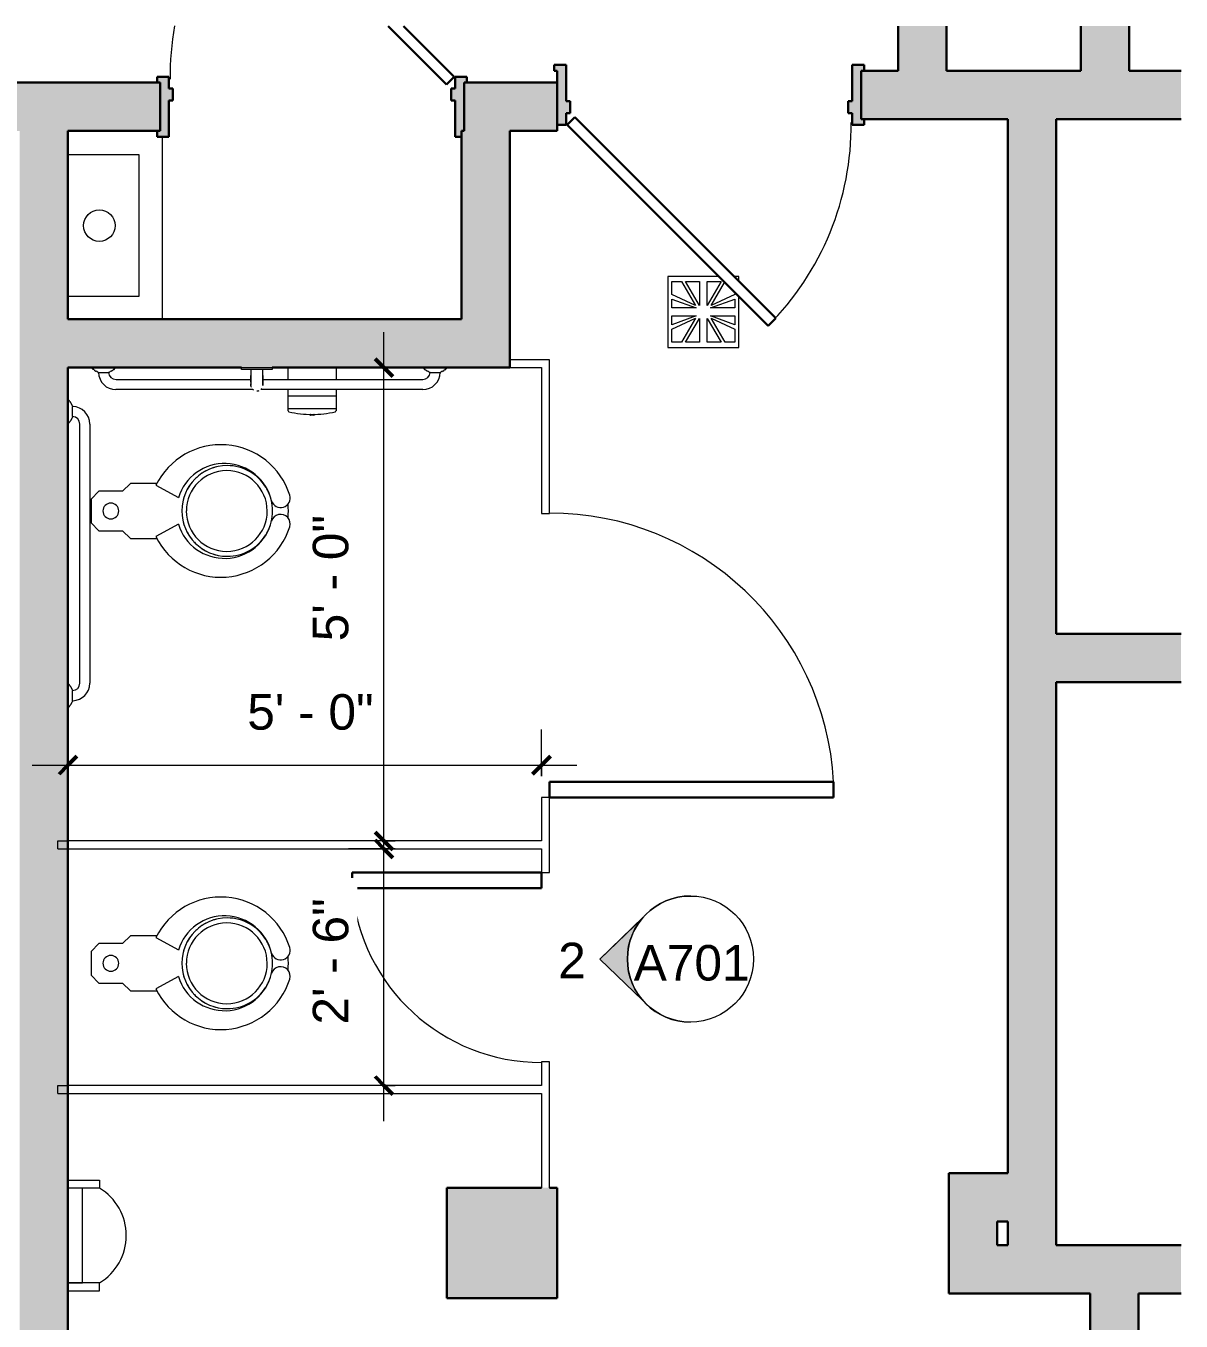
# Model space of a CAD drawing. Header units: inches. Extents: x 828 to 2906, y -227 to 506.
# Drawn here: x 1685.1 to 1831.5, y -116.1 to 48.1 of the extents above; entities that cross this region are included whole.
import ezdxf

# ---------------------------------------------------------------- set-up
doc = ezdxf.new("R2010")
doc.units = ezdxf.units.IN
doc.header["$MEASUREMENT"] = 0
for name, color, linetype, lineweight in [('A-ANNO-DIMS', 211, 'Continuous', 9), ('A-ANNO-DIMS-48', 211, 'Continuous', 9), ('A-DOOR', 31, 'Continuous', 18), ('A-WALL', 113, 'Continuous', 18), ('A-WALL-PATT', 111, 'Continuous', 18), ('G-ANNO-SYMB', 111, 'Continuous', 9), ('I-FURN', 30, 'Continuous', 9), ('I-WALL', 2, 'Continuous', 18), ('P-SANR-FIXT', 6, 'Continuous', 9)]:
    doc.layers.add(name, color=color, linetype=linetype, lineweight=lineweight)
doc.styles.add('Arial', font='arial.ttf', dxfattribs={"height": 4.5})
doc.styles.add('Swis721 Lt BT', font='swissl.ttf', dxfattribs={"height": 4.5})
doc.dimstyles.new('OTJ_-_3_32__Linear', dxfattribs={"dimscale": 12, "dimtxt": 4.748918, "dimasz": 0.1875, "dimexe": 0.375, "dimexo": 0.25, "dimgap": 0.25, "dimtad": 1, "dimdec": 1, "dimrnd": 0.5, "dimzin": 3, "dimdsep": 46, "dimlunit": 4, "dimtxsty": 'Swis721 Lt BT', "dimblk1": 'OBLIQUE', "dimblk2": 'OBLIQUE', "dimsah": 1, "dimcen": 0.09, "dimdle": 0.375, "dimazin": 0, "dimtfac": 1, "dimtdec": 4, "dimtix": 1, "dimtmove": 0, "dimatfit": 3, "dimfxl": 1, "dimtvp": 1, "dimtfill": 1, "dimfrac": 2, "dimtolj": 1, "dimtzin": 0, "dimarcsym": 2})
doc.dimstyles.new('OTJ_-_3_32__Linear_1', dxfattribs={"dimscale": 12, "dimtxt": 4.748918, "dimasz": 0.1875, "dimexe": 0.375, "dimexo": 0.25, "dimgap": 0.25, "dimtad": 1, "dimdec": 1, "dimrnd": 0.5, "dimzin": 3, "dimdsep": 46, "dimlunit": 4, "dimtxsty": 'Swis721 Lt BT', "dimblk1": 'OBLIQUE', "dimblk2": 'OBLIQUE', "dimsah": 1, "dimcen": 0.09, "dimdle": 0.375, "dimazin": 0, "dimtfac": 1, "dimtdec": 4, "dimtix": 1, "dimtmove": 2, "dimatfit": 3, "dimfxl": 1, "dimtvp": 1, "dimtfill": 1, "dimfrac": 2, "dimtolj": 1, "dimtzin": 0, "dimarcsym": 2})

# ---------------------------------------------------------------- blocks, each defined once
blk = doc.blocks.new('Door - Single - Solid Door 36_ x 84_-7220308-FIRST FLOOR CONSTRUCTION - RESTROOMS 106 _ 107')
at = {"layer": 'A-DOOR'}
h = blk.add_hatch(color=250, dxfattribs=at)
h.paths.add_polyline_path([(-14.13, -3.9), (-14.13, -2.4), (-13.63, -2.4), (-13.63, -0.9), (-14.13, -0.9), (-14.13, 3.72), (-15.63, 3.72), (-15.63, 2.97), (-15.26, 2.97), (-15.26, -3.9)], flags=0)
h.paths.add_polyline_path([(23.62, -3.9), (23.62, -3.15), (23.24, -3.15), (23.24, 2.97), (23.62, 2.97), (23.62, 3.72), (22.12, 3.72), (22.12, -0.9), (21.62, -0.9), (21.62, -2.4), (22.12, -2.4), (22.12, -3.9), (23.24, -3.9)], flags=0)
at = {"layer": 'A-DOOR', "color": 8, "lineweight": 30}
for p, q in [((-15.63, 3.72), (-14.13, 3.72)), ((-15.63, 2.97), (-15.63, 3.72)), ((-14.13, 3.72), (-14.13, -0.9)), ((22.12, 3.72), (23.62, 3.72)), ((22.12, -0.9), (22.12, 3.72)), ((23.62, 3.72), (23.62, 2.97)), ((-15.26, 2.97), (-15.63, 2.97)), ((-15.26, 1.47), (-15.26, 2.97)), ((-14.13, -0.9), (-13.63, -0.9)), ((-13.63, -0.9), (-13.63, -2.4)), ((21.62, -0.9), (22.12, -0.9)), ((21.62, -2.4), (21.62, -0.9)), ((-14.13, -2.4), (-14.13, -3.9)), ((-13.63, -2.4), (-14.13, -2.4)), ((-13.03, -2.93), (-14.01, -3.9)), ((12.42, -28.38), (-13.03, -2.93)), ((22.12, -2.4), (21.62, -2.4)), ((22.12, -3.9), (22.12, -2.4)), ((23.62, -3.15), (23.62, -3.9)), ((-14.13, -3.9), (-15.26, -3.9)), ((-14.01, -3.9), (11.45, -29.36)), ((23.62, -3.9), (22.12, -3.9)), ((11.45, -29.36), (12.42, -28.38))]:
    blk.add_line(p, q, dxfattribs=at)
at = {"layer": 'A-DOOR', "lineweight": 9}
blk.add_arc((-14.01, -3.9), 36, 315, 0.5, dxfattribs=at)
blk = doc.blocks.new('Door - Single - Solid Door 36_ x 84_-7220487-FIRST FLOOR CONSTRUCTION - RESTROOMS 106 _ 107')
at = {"layer": 'A-DOOR'}
h = blk.add_hatch(color=250, dxfattribs=at)
h.paths.add_polyline_path([(22.12, 3.72), (22.12, -0.9), (21.62, -0.9), (21.62, -2.4), (22.12, -2.4), (22.12, -3.9), (23.62, -3.9), (23.62, -3.15), (23.24, -3.15), (23.24, 2.97), (23.62, 2.97), (23.62, 3.72), (23.24, 3.72)], flags=0)
h.paths.add_polyline_path([(-14.94, 3.72), (-14.94, 2.97), (-15.26, 2.97), (-15.26, -3.15), (-15.63, -3.15), (-15.63, -3.9), (-14.13, -3.9), (-14.13, -2.4), (-13.63, -2.4), (-13.63, -0.9), (-14.13, -0.9), (-14.13, 3.72)], flags=0)
at = {"layer": 'A-DOOR', "color": 8, "lineweight": 30}
for p, q in [((-14.94, 3.72), (-14.13, 3.72)), ((-14.13, 3.72), (-14.13, -0.9)), ((22.12, 3.72), (23.62, 3.72)), ((22.12, -0.9), (22.12, 3.72)), ((23.62, 3.72), (23.62, 2.97)), ((-14.13, -0.9), (-13.63, -0.9)), ((-13.63, -0.9), (-13.63, -2.4)), ((21.62, -0.9), (22.12, -0.9)), ((21.62, -2.4), (21.62, -0.9)), ((-15.63, -3.9), (-15.63, -3.15)), ((-14.13, -2.4), (-14.13, -3.9)), ((-13.63, -2.4), (-14.13, -2.4)), ((-13.03, -2.93), (-14.01, -3.9)), ((-5.65, -10.32), (-13.03, -2.93)), ((22.12, -2.4), (21.62, -2.4)), ((22.12, -3.9), (22.12, -2.4)), ((23.62, -3.15), (23.62, -3.9)), ((-14.13, -3.9), (-15.63, -3.9)), ((-14.01, -3.9), (-7.59, -10.32)), ((23.62, -3.9), (22.12, -3.9))]:
    blk.add_line(p, q, dxfattribs=at)
at = {"layer": 'A-DOOR', "lineweight": 9}
blk.add_arc((-14.01, -3.9), 36, 349.7103, 0.5, dxfattribs=at)
blk = doc.blocks.new('Sink-Mop-2D - Sink-Mop-2D-6915447-FIRST FLOOR CONSTRUCTION - RESTROOMS 106 _ 107')
at = {"layer": 'P-SANR-FIXT'}
for p, q in [((23.875, 12), (0.75, 12)), ((3, 9), (21, 9)), ((3, 0), (3, 9)), ((21, 9), (21, 0))]:
    blk.add_line(p, q, dxfattribs=at)
blk.add_circle((12, 4), 2, dxfattribs=at)
blk = doc.blocks.new('Floor Drain 9L x 9W - Floor Drain 9L x 9W-6916988-FIRST FLOOR CONSTRUCTION - RESTROOMS 106 _ 107')
at = {"layer": 'P-SANR-FIXT'}
for p, q in [((1.93, 4.5), (-4.5, 4.5)), ((-4.5, 4.5), (-4.5, -4.5)), ((-4, 2.21), (-4, 3.83)), ((-4, 3.83), (-2.75, 3.83)), ((-2.75, 3.83), (-0.99, 0.8)), ((-0.5, 0.83), (-2.25, 3.83)), ((-2.25, 3.83), (-0.5, 3.83)), ((-0.5, 3.83), (-0.5, 0.83)), ((0.5, 3.83), (2.25, 3.83)), ((2.25, 3.83), (0.5, 0.83)), ((0.5, 0.83), (0.5, 3.83)), ((0.99, 0.8), (2.7, 3.74)), ((4.5, 4.5), (3.88, 4.5)), ((4.5, 3.88), (4.5, 4.5)), ((-0.99, 0.8), (-4, 2.21)), ((4, 2.21), (0.99, 0.8)), ((4, 2.43), (4, 2.21)), ((4.5, -4.5), (4.5, 1.93)), ((-4, 1.63), (-0.91, 0.5)), ((-4, 0.5), (-4, 1.63)), ((-0.91, 0.5), (-4, 0.5)), ((0.91, 0.5), (4, 1.63)), ((4, 0.5), (0.91, 0.5)), ((4, 1.63), (4, 0.5)), ((-4, -1.63), (-4, -0.5)), ((-4, -0.5), (-0.91, -0.5)), ((-0.91, -0.5), (-4, -1.63)), ((-4, -2.21), (-0.99, -0.8)), ((-0.99, -0.8), (-2.75, -3.83)), ((-2.25, -3.83), (-0.5, -0.83)), ((-0.5, -0.83), (-0.5, -3.83)), ((0.5, -3.83), (0.5, -0.83)), ((0.5, -0.83), (2.25, -3.83)), ((4, -1.63), (0.91, -0.5)), ((0.91, -0.5), (4, -0.5)), ((2.75, -3.83), (0.99, -0.8)), ((0.99, -0.8), (4, -2.21)), ((4, -0.5), (4, -1.63)), ((-4, -3.83), (-4, -2.21)), ((4, -2.21), (4, -3.83)), ((-4.5, -4.5), (4.5, -4.5)), ((-2.75, -3.83), (-4, -3.83)), ((-0.5, -3.83), (-2.25, -3.83)), ((2.25, -3.83), (0.5, -3.83)), ((4, -3.83), (2.75, -3.83))]:
    blk.add_line(p, q, dxfattribs=at)
blk = doc.blocks.new('Water Closet - Flush Valve - Floor Mounted - Private - Flushing Greater than 1_6 gpf-6857337-FIRST FLOOR CONSTRUCTION - RESTROOMS 106 _ 107')
at = {"layer": 'P-SANR-FIXT'}
for p, q in [((-1.5, 0), (-2.5, -1)), ((-2.5, -1), (-2.5, -4)), ((1.5, 0), (-1.5, 0)), ((2.5, -1), (1.5, 0)), ((2.5, -4), (2.5, -1)), ((-2.5, -4), (-3.5, -5)), ((3.5, -5), (2.5, -4)), ((-3.5, -5), (-3.5, -8.38)), ((3.5, -8.38), (3.5, -5)), ((-1.69, -11.06), (-3.25, -8.22)), ((3.25, -8.22), (1.69, -11.06))]:
    blk.add_line(p, q, dxfattribs=at)
for centre, radius, start, end in [((0, -2.5), 1, 360, 180), ((0, -2.5), 1, 180, 360), ((0.74, -16.45), 9.14, 115.8609, 252.5741), ((-0.74, -16.45), 9.14, 287.4259, 64.1391), ((0.1, -16.91), 6.11, 106.9633, 257.0367), ((-0.1, -16.91), 6.11, 282.9633, 73.0367), ((0, -17.25), 5.75, 0, 180), ((0, -17.19), 5.13, 90, 270), ((0, -17.25), 5.75, 132.2685, 137.754), ((0, -17.25), 5.75, 118.1189, 123.4335), ((0, -17.25), 5.75, 104.0429, 108.5788), ((0, -17.19), 5.12, 270, 90), ((0, -17.25), 5.75, 71.4212, 75.9571), ((0, -17.25), 5.75, 56.5665, 61.8811), ((0, -17.25), 5.75, 42.246, 47.7315), ((0, -17.25), 5.75, 146.5915, 151.9011), ((0, -17.25), 5.75, 28.0989, 33.4085), ((0, -17.25), 5.75, 161.4419, 165.9707), ((0, -17.25), 5.75, 14.1865, 18.5581), ((0, -17.25), 5.75, 180, 238.3584), ((0, -17.25), 5.75, 301.6416, 0), ((0, -17.25), 5.75, 240.6149, 251.1591), ((-1.64, -24.02), 1.21, 252.5741, 72.5741), ((0, -17.25), 5.75, 255.8551, 284.1449), ((1.64, -24.02), 1.21, 107.4259, 287.4259), ((0, -17.25), 5.75, 288.8409, 299.3851), ((0, -17.25), 7.75, 263.5978, 276.4022)]:
    blk.add_arc(centre, radius, start, end, dxfattribs=at)
blk = doc.blocks.new('Water Closet - Flush Valve - Floor Mounted - Private - Flushing Greater than 1_6 gpf-V11-FIRST FLOOR CONSTRUCTION - RESTROOMS 106 _ 107')
at = {"layer": 'P-SANR-FIXT'}
for p, q in [((-1.5, 0), (-2.5, -1)), ((-2.5, -1), (-2.5, -4)), ((1.5, 0), (-1.5, 0)), ((2.5, -1), (1.5, 0)), ((2.5, -4), (2.5, -1)), ((-2.5, -4), (-3.5, -5)), ((3.5, -5), (2.5, -4)), ((-3.5, -5), (-3.5, -8.38)), ((3.5, -8.38), (3.5, -5)), ((-1.69, -11.06), (-3.25, -8.22)), ((3.25, -8.22), (1.69, -11.06))]:
    blk.add_line(p, q, dxfattribs=at)
for centre, radius, start, end in [((0, -2.5), 1, 360, 180), ((0, -2.5), 1, 180, 360), ((0.74, -16.45), 9.14, 115.8609, 252.5741), ((-0.74, -16.45), 9.14, 287.4259, 64.1391), ((0.1, -16.91), 6.11, 106.9633, 257.0367), ((-0.1, -16.91), 6.11, 282.9633, 73.0367), ((0, -17.25), 5.75, 0, 180), ((0, -17.19), 5.13, 90, 270), ((0, -17.25), 5.75, 132.2685, 137.754), ((0, -17.25), 5.75, 118.1189, 123.4335), ((0, -17.25), 5.75, 104.0429, 108.5788), ((0, -17.19), 5.12, 270, 90), ((0, -17.25), 5.75, 71.4212, 75.9571), ((0, -17.25), 5.75, 56.5665, 61.8286), ((0, -17.25), 5.75, 42.246, 47.7315), ((0, -17.25), 5.75, 146.5915, 151.9011), ((0, -17.25), 5.75, 28.0989, 33.4085), ((0, -17.25), 5.75, 161.4419, 165.9707), ((0, -17.25), 5.75, 14.0293, 18.5581), ((0, -17.25), 5.75, 180, 238.3584), ((0, -17.25), 5.75, 301.6416, 0), ((0, -17.25), 5.75, 240.6149, 251.1591), ((-1.64, -24.02), 1.21, 252.5741, 72.5741), ((0, -17.25), 5.75, 255.8551, 284.1449), ((1.64, -24.02), 1.21, 107.4259, 287.4259), ((0, -17.25), 5.75, 288.8409, 299.3851), ((0, -17.25), 7.75, 263.5978, 276.4022)]:
    blk.add_arc(centre, radius, start, end, dxfattribs=at)
blk = doc.blocks.new('P-Urinal-Wall-3D - P-Urinal-Wall-3D-7094392-FIRST FLOOR CONSTRUCTION - RESTROOMS 106 _ 107')
at = {"layer": 'P-SANR-FIXT'}
for p, q in [((-11.29, 3.06), (-11.29, 7.06)), ((-11.29, 7.06), (-10.29, 7.06)), ((-10.29, 7.06), (-10.29, 3.06)), ((2.73, 7.06), (1.71, 7.06)), ((1.71, 7.06), (1.71, 3.06)), ((2.73, 3.06), (2.73, 7.06)), ((1.71, 4.91), (-10.29, 4.91)), ((-10.29, 4.91), (-10.29, 3.06)), ((1.71, 3.06), (1.71, 4.91))]:
    blk.add_line(p, q, dxfattribs=at)
blk.add_arc((-4.29, 3.46), 7, 31.0027, 148.9973, dxfattribs=at)
blk = doc.blocks.new('Single-Flush - 36_ x 84_-6917623-FIRST FLOOR CONSTRUCTION - RESTROOMS 106 _ 107')
at = {"layer": 'A-DOOR', "lineweight": 30}
for p, q in [((16, 0.5), (16, 36.51)), ((18, 36.51), (16, 36.51)), ((18, 0.5), (18, 36.51)), ((18, 0.5), (16, 0.5))]:
    blk.add_line(p, q, dxfattribs=at)
at = {"layer": 'A-DOOR', "lineweight": 9}
blk.add_arc((18, 0.5), 36.07, 93.1789, 180, dxfattribs=at)
blk = doc.blocks.new('Single-Flush - 24_ x 80_-6917127-FIRST FLOOR CONSTRUCTION - RESTROOMS 106 _ 107')
at = {"layer": 'A-DOOR', "lineweight": 30}
for p, q in [((10, 0.5), (10, 24.48)), ((12, 24.48), (10, 24.48)), ((12, 0.5), (12, 24.48)), ((12, 0.5), (10, 0.5))]:
    blk.add_line(p, q, dxfattribs=at)
at = {"layer": 'A-DOOR', "lineweight": 9}
blk.add_arc((12, 0.5), 24.07, 94.7669, 180, dxfattribs=at)
blk = doc.blocks.new('Toilet-Tissue-Dispenser_Bobrick_B-4288 - B-4288-7201692-FIRST FLOOR CONSTRUCTION - RESTROOMS 106 _ 107')
at = {"layer": 'P-SANR-FIXT'}
for p, q in [((704.06, 3.26), (704.06, 4.78)), ((710.12, 4.78), (710.12, 3.26)), ((704.06, -0.72), (704.06, 1.99)), ((710.12, 1.99), (710.12, -0.72)), ((710.12, 1.16), (704.06, 1.16)), ((710.12, -0.46), (704.05, -0.46)), ((706.84, -1.16), (706.84, -1.23)), ((706.87, -1.16), (706.84, -1.16)), ((706.84, -1.16), (707.34, -1.16)), ((707.34, -1.23), (706.84, -1.23)), ((706.84, -1.23), (706.87, -1.23)), ((707.34, -1.16), (707.3, -1.16)), ((707.3, -1.23), (707.34, -1.23)), ((707.34, -1.23), (707.34, -1.16))]:
    blk.add_line(p, q, dxfattribs=at)
for centre, radius, start, end in [((704.18, -0.72), 0.125, 180, 257.6406), ((707.09, 12.55), 13.7, 257.6406, 270), ((707.09, 12.55), 13.7, 270, 282.3594), ((709.99, -0.72), 0.125, 282.3594, 360)]:
    blk.add_arc(centre, radius, start, end, dxfattribs=at)
blk = doc.blocks.new('P-Grab_Bar-42in - 42 INCH-V15-FIRST FLOOR CONSTRUCTION - RESTROOMS 106 _ 107')
at = {"layer": 'I-FURN'}
for p, q in [((679.27, 4.64), (679.27, 4.78)), ((680.04, 4.17), (679.97, 4.17)), ((680.04, 4.17), (681.31, 4.17)), ((681.38, 4.17), (681.31, 4.17)), ((682.07, 4.78), (682.07, 4.64)), ((721.27, 4.64), (721.27, 4.78)), ((722.04, 4.17), (721.97, 4.17)), ((722.04, 4.17), (723.31, 4.17)), ((723.38, 4.17), (723.31, 4.17)), ((724.07, 4.78), (724.07, 4.64)), ((699.59, 1.99), (682.24, 1.99)), ((682.25, 3.26), (699.34, 3.26)), ((721.1, 1.99), (700.58, 1.99)), ((700.83, 3.26), (721.1, 3.26))]:
    blk.add_line(p, q, dxfattribs=at)
for centre, radius, start, end in [((679.37, 4.64), 0.0934, 180, 272.0008), ((679.37, 4.45), 0.0984, 12.9565, 87.0456), ((679.55, 4.52), 0.0975, 209.154, 270.8489), ((679.53, 4.32), 0.0998, 16.0161, 79.9895), ((679.71, 4.4), 0.0983, 212.1818, 277.8257), ((679.72, 4.05), 0.259, 32.2704, 89.7352), ((679.97, 4.2), 0.0327, 212.2704, 273.2464), ((682.25, 4.2), 2.21, 180.8636, 269.8856), ((682.26, 4.21), 0.946, 182.3393, 269.6607), ((681.38, 4.2), 0.0327, 266.7675, 327.7339), ((681.63, 4.05), 0.259, 90.2661, 147.7339), ((681.64, 4.4), 0.0983, 262.1794, 327.8206), ((681.82, 4.32), 0.0998, 100.0117, 163.9883), ((681.8, 4.52), 0.0975, 269.1532, 330.8468), ((681.98, 4.45), 0.0984, 92.955, 167.045), ((681.98, 4.64), 0.0934, 268, 360), ((721.09, 4.21), 0.946, 270.5765, 357.6589), ((721.1, 4.2), 2.21, 270, 359.1445), ((721.37, 4.64), 0.0934, 180, 271.9989), ((721.37, 4.45), 0.0984, 12.9529, 87.0442), ((721.55, 4.52), 0.0975, 209.1521, 270.844), ((721.53, 4.32), 0.0998, 16.0057, 79.9867), ((721.71, 4.4), 0.0983, 212.176, 277.8138), ((721.72, 4.05), 0.259, 32.2602, 89.7322), ((721.97, 4.2), 0.0327, 212.2602, 273.2136), ((723.38, 4.2), 0.0327, 266.7864, 327.7398), ((723.63, 4.05), 0.259, 90.2678, 147.7398), ((723.64, 4.4), 0.0983, 262.1862, 327.824), ((723.82, 4.32), 0.0998, 100.0133, 163.9943), ((723.8, 4.52), 0.0975, 269.156, 330.8479), ((723.98, 4.45), 0.0984, 92.9558, 167.0471), ((723.98, 4.64), 0.0934, 268.0011, 0)]:
    blk.add_arc(centre, radius, start, end, dxfattribs=at)
blk = doc.blocks.new('P-Grab_Bar-36in - 36 INCH-3759717-FIRST FLOOR CONSTRUCTION - RESTROOMS 106 _ 107')
at = {"layer": 'I-FURN'}
for p, q in [((660.95, -61.97), (661.09, -61.97)), ((660.48, -62.73), (660.48, -62.67)), ((660.48, -62.73), (660.48, -64.01)), ((660.48, -64.07), (660.48, -64.01)), ((658.3, -97.8), (658.3, -64.94)), ((659.57, -64.95), (659.57, -97.8)), ((661.09, -64.77), (660.95, -64.77)), ((660.95, -97.97), (661.09, -97.97)), ((660.48, -98.73), (660.48, -98.67)), ((660.48, -98.73), (660.48, -100.01)), ((660.48, -100.07), (660.48, -100.01)), ((661.09, -100.77), (660.95, -100.77))]:
    blk.add_line(p, q, dxfattribs=at)
for centre, radius, start, end in [((660.71, -62.41), 0.0983, 122.1818, 187.8257), ((660.63, -62.23), 0.0998, 286.0161, 349.9895), ((660.83, -62.24), 0.0975, 119.154, 180.8489), ((660.76, -62.06), 0.0984, 282.9565, 357.0456), ((660.95, -62.06), 0.0934, 90, 182.0008), ((660.51, -64.94), 2.21, 90.8636, 179.8856), ((660.52, -64.95), 0.946, 92.3393, 179.6607), ((660.51, -62.66), 0.0327, 122.2704, 183.2464), ((660.35, -62.42), 0.259, 302.2704, 359.7352), ((660.51, -64.08), 0.0327, 176.7675, 237.7339), ((660.35, -64.32), 0.259, 0.2661, 57.7339), ((660.71, -64.33), 0.0983, 172.1794, 237.8206), ((660.63, -64.51), 0.0998, 10.0117, 73.9883), ((660.83, -64.5), 0.0975, 179.1532, 240.8468), ((660.76, -64.68), 0.0984, 2.955, 77.045), ((660.95, -64.68), 0.0934, 178, 270), ((660.51, -97.8), 2.21, 180, 269.1445), ((660.52, -97.79), 0.946, 180.5765, 267.6589), ((660.35, -98.42), 0.259, 302.2602, 359.7322), ((660.71, -98.41), 0.0983, 122.176, 187.8138), ((660.63, -98.23), 0.0998, 286.0057, 349.9867), ((660.83, -98.24), 0.0975, 119.1521, 180.844), ((660.76, -98.06), 0.0984, 282.9529, 357.0442), ((660.95, -98.06), 0.0934, 90, 181.9989), ((660.51, -98.66), 0.0327, 122.2602, 183.2136), ((660.51, -100.08), 0.0327, 176.7864, 237.7398), ((660.35, -100.32), 0.259, 0.2678, 57.7398), ((660.71, -100.33), 0.0983, 172.1862, 237.824), ((660.63, -100.51), 0.0998, 10.0133, 73.9943), ((660.83, -100.5), 0.0975, 179.156, 240.8479), ((660.76, -100.68), 0.0984, 2.9558, 77.0471), ((660.95, -100.68), 0.0934, 178.0011, 270)]:
    blk.add_arc(centre, radius, start, end, dxfattribs=at)
blk = doc.blocks.new('P-Grab_Bar_18in_Vertical - 18 INCH-7228861-FIRST FLOOR CONSTRUCTION - RESTROOMS 106 _ 107')
at = {"layer": 'P-SANR-FIXT'}
for p, q in [((-2, 0), (-2, -0.25)), ((-2, 0), (-2, -0.25)), ((-1.95, 0), (0, 0)), ((0, 0), (1.95, 0)), ((2, -0.25), (2, 0)), ((2, -0.25), (2, 0)), ((0, -0.25), (-1.95, -0.25)), ((-1.95, -0.25), (-1.95, -0.25)), ((-0.75, -0.25), (-0.75, -1)), ((-0.75, -0.25), (-0.75, -1)), ((1.95, -0.25), (0, -0.25)), ((0.75, -1), (0.75, -0.25)), ((0.75, -1), (0.75, -0.25)), ((1.95, -0.25), (1.95, -0.25)), ((-0.74, -2.32), (-0.75, -2.25)), ((0.62, -2.63), (0.59, -2.71)), ((0.75, -2.25), (0.74, -2.27))]:
    blk.add_line(p, q, dxfattribs=at)
at = {"layer": 'P-SANR-FIXT', "flags": 128}
for points in [[(-0.75, -1), (-0.75, -1.61), (-0.75, -2.07), (-0.75, -2.25), (-0.75, -2.25)], [(-0.75, -1.85), (-0.75, -1.65), (-0.75, -1.05), (-0.75, -1)], [(0.75, -2.25), (0.75, -2.09), (0.75, -1.65), (0.75, -1.05), (0.75, -1)], [(0.75, -1), (0.75, -1.61), (0.75, -2.07), (0.75, -2.25), (0.75, -2.25)], [(-0.75, -2.25), (-0.75, -2.09), (-0.75, -2.04)], [(-0.69, -2.49), (-0.73, -2.44), (-0.74, -2.36)], [(-0.38, -2.87), (-0.46, -2.84), (-0.49, -2.79)], [(0.24, -2.94), (0.19, -2.98), (0, -3)]]:
    blk.add_lwpolyline(points, dxfattribs=at)
blk = doc.blocks.new('DIMBLOCK5-FIRST FLOOR CONSTRUCTION - RESTROOMS 106 _ 107')
at = {"layer": 'A-ANNO-DIMS-48'}
for p, q in [((1690.43, -47.02), (1690.43, -41.11)), ((1750.43, -47.02), (1750.43, -41.11)), ((1685.93, -45.61), (1754.93, -45.61)), ((1690.43, -45.61), (1690.43, -47.02)), ((1750.43, -45.61), (1750.43, -47.02))]:
    blk.add_line(p, q, dxfattribs=at)
at = {"layer": 'A-ANNO-DIMS-48', "lineweight": 50}
for p, q in [((1690.43, -45.61), (1689.31, -46.74)), ((1690.43, -45.61), (1691.56, -44.49)), ((1750.43, -45.61), (1749.31, -46.74)), ((1750.43, -45.61), (1751.56, -44.49))]:
    blk.add_line(p, q, dxfattribs=at)
at = {"layer": 'A-ANNO-DIMS-48', "color": 0, "insert": (1713.16, -36.61), "char_height": 4.5, "width": 17.4579, "attachment_point": 1, "line_spacing_factor": 1.005062, "style": 'Swis721 Lt BT', "bg_fill": 3, "box_fill_scale": 1.25, "bg_fill_color": 256, "bg_fill_true_color": 13158600, "bg_fill_transparency": 0}
blk.add_mtext('5\' - 0"', dxfattribs=at)
blk = doc.blocks.new('_Oblique')
at = {"color": 0, "linetype": 'ByBlock', "lineweight": -2}
blk.add_line((-0.5, -0.5), (0.5, 0.5), dxfattribs=at)
blk = doc.blocks.new('DIMBLOCK6-FIRST FLOOR CONSTRUCTION - RESTROOMS 106 _ 107')
at = {"layer": 'A-ANNO-DIMS-48'}
for p, q in [((1730.47, -59.72), (1730.47, 9.28)), ((1731.88, 4.78), (1725.97, 4.78)), ((1730.47, 4.78), (1731.88, 4.78)), ((1731.88, -55.22), (1725.97, -55.22)), ((1730.47, -55.22), (1731.88, -55.22))]:
    blk.add_line(p, q, dxfattribs=at)
at = {"layer": 'A-ANNO-DIMS-48', "lineweight": 50}
for p, q in [((1730.47, 4.78), (1729.35, 5.91)), ((1730.47, 4.78), (1731.6, 3.66)), ((1730.47, -55.22), (1729.35, -54.09)), ((1730.47, -55.22), (1731.6, -56.34))]:
    blk.add_line(p, q, dxfattribs=at)
at = {"layer": 'A-ANNO-DIMS-48', "color": 0, "insert": (1721.46, -29.91), "char_height": 4.5, "width": 17.4579, "attachment_point": 1, "rotation": 90, "line_spacing_factor": 1.005062, "style": 'Swis721 Lt BT', "bg_fill": 3, "box_fill_scale": 1.25, "bg_fill_color": 256, "bg_fill_true_color": 13158600, "bg_fill_transparency": 0}
blk.add_mtext('5\' - 0"', dxfattribs=at)
blk = doc.blocks.new('DIMBLOCK7-FIRST FLOOR CONSTRUCTION - RESTROOMS 106 _ 107')
at = {"layer": 'A-ANNO-DIMS-48'}
for p, q in [((1730.47, -90.72), (1730.47, -51.72)), ((1731.88, -56.22), (1725.97, -56.22)), ((1730.47, -56.22), (1731.88, -56.22)), ((1731.88, -86.22), (1725.97, -86.22)), ((1730.47, -86.22), (1731.88, -86.22))]:
    blk.add_line(p, q, dxfattribs=at)
at = {"layer": 'A-ANNO-DIMS-48', "lineweight": 50}
for p, q in [((1730.47, -56.22), (1729.35, -55.09)), ((1730.47, -56.22), (1731.6, -57.34)), ((1730.47, -86.22), (1729.35, -85.09)), ((1730.47, -86.22), (1731.6, -87.34))]:
    blk.add_line(p, q, dxfattribs=at)
at = {"layer": 'A-ANNO-DIMS-48', "color": 0, "insert": (1721.46, -78.49), "char_height": 4.5, "width": 17.4579, "attachment_point": 1, "rotation": 90, "line_spacing_factor": 1.005062, "style": 'Swis721 Lt BT', "bg_fill": 3, "box_fill_scale": 1.25, "bg_fill_color": 256, "bg_fill_true_color": 13158600, "bg_fill_transparency": 0}
blk.add_mtext('2\' - 6"', dxfattribs=at)
blk = doc.blocks.new('Elevation - Filled Arrow 2-347888-FIRST FLOOR CONSTRUCTION - RESTROOMS 106 _ 107')
at = {"layer": 'G-ANNO-SYMB'}
blk.add_circle((0, 0), 0.1664, dxfattribs=at)
blk = doc.blocks.new('Elevation - Filled Arrow-151867-FIRST FLOOR CONSTRUCTION - RESTROOMS 106 _ 107')
at = {"layer": 'G-ANNO-SYMB'}
h = blk.add_hatch(color=256, dxfattribs=at)
edge = h.paths.add_edge_path(flags=0)
edge.add_line((0, 0.2393), (0.1103, 0.1247))
edge.add_arc((-0.0002, -0.0002), 0.1667, 48.498, 130.5571)
edge.add_line((-0.1085, 0.1265), (0, 0.2393))
for p, q in [((0, 0.2393), (-0.1085, 0.1265)), ((-0.1084, 0.1266), (0, 0.2393)), ((0, 0.2393), (-0.1084, 0.1266)), ((0, 0.2393), (0.11, 0.1249)), ((0.1103, 0.1247), (0, 0.2393))]:
    blk.add_line(p, q, dxfattribs=at)
blk.add_arc((-0.0002, -0.0002), 0.1667, 48.498, 130.5571, dxfattribs=at)
blk.add_ellipse((-0.0002, -0.0001), major_axis=(-0.1667, 0), ratio=0.999376, start_param=3.141593, end_param=6.283185, dxfattribs=at)

msp = doc.modelspace()

# ---------------------------------------------------------------- hatches: boundary and pattern name
at = {"layer": 'A-WALL'}
msp.add_hatch(color=10, dxfattribs=at).paths.add_polyline_path([(1738.43, -113.18), (1752.43, -113.18), (1752.43, -99.18), (1738.43, -99.18)], flags=0)
at = {"layer": 'A-WALL-PATT', "lineweight": 9}
for points in [[(1801.74, 42.41), (1801.74, 48.07), (1795.61, 48.07), (1795.61, 42.41), (1796.69, 42.41)], [(1824.86, 42.41), (1824.86, 48.07), (1818.74, 48.07), (1818.74, 42.41)], [(1801.74, 36.28), (1801.74, 42.41), (1790.92, 42.41), (1790.92, 36.28), (1796.69, 36.28)], [(1809.52, 36.28), (1815.65, 36.28), (1815.65, 42.41), (1801.74, 42.41), (1801.74, 36.28)], [(1824.86, 36.28), (1824.86, 42.41), (1815.65, 42.41), (1815.65, 36.28)], [(1831.46, 36.28), (1831.46, 42.41), (1824.86, 42.41), (1824.86, 36.28)], [(1815.65, -106.44), (1815.65, 36.28), (1809.52, 36.28), (1809.52, -106.44)], [(1690.43, -210.18), (1690.43, 34.78), (1684.31, 34.78), (1684.31, -210.18)], [(1746.43, 10.91), (1746.43, 34.78), (1740.31, 34.78), (1740.31, 10.91)], [(1746.43, 4.78), (1746.43, 10.91), (1690.43, 10.91), (1690.43, 4.78), (1727.16, 4.78)], [(1831.46, -35.08), (1831.46, -28.95), (1815.65, -28.95), (1815.65, -35.08)], [(1802.02, -112.56), (1808.15, -112.56), (1808.15, -97.31), (1802.02, -97.31)], [(1809.52, -103.44), (1809.52, -97.31), (1808.15, -97.31), (1808.15, -103.44)], [(1831.46, -112.56), (1831.46, -106.44), (1808.15, -106.44), (1808.15, -112.56), (1826.06, -112.56)], [(1826.06, -210.18), (1826.06, -112.56), (1819.94, -112.56), (1819.94, -210.18)]]:
    msp.add_hatch(color=7, dxfattribs=at).paths.add_polyline_path(points, flags=0)
h = msp.add_hatch(color=7, dxfattribs=at)
h.paths.add_polyline_path([(1740.62, 34.78), (1752.42, 34.78), (1752.42, 40.91), (1740.62, 40.91)], flags=0)
h.paths.add_polyline_path([(1553.33, 34.78), (1565.47, 34.78), (1565.47, 40.91), (1553.33, 40.91), (1553.33, 34.9)], flags=0)
h.paths.add_polyline_path([(1702.12, 34.78), (1702.12, 40.91), (1603.97, 40.91), (1603.97, 34.78), (1692.4, 34.78)], flags=0)

# ---------------------------------------------------------------- linework, layer by layer
at = {"layer": 'A-WALL'}
for p, q in [((1689.18, -55.22), (1690.43, -55.22)), ((1689.18, -56.22), (1690.43, -56.22)), ((1689.18, -86.22), (1690.43, -86.22)), ((1689.18, -87.22), (1690.43, -87.22))]:
    msp.add_line(p, q, dxfattribs=at)
at = {"layer": 'A-WALL', "color": 8, "lineweight": 30}
for p, q in [((1750.43, -99.18), (1738.43, -99.18)), ((1738.43, -99.18), (1738.43, -113.18)), ((1752.43, -99.18), (1751.43, -99.18)), ((1752.43, -113.18), (1752.43, -99.18)), ((1738.43, -113.18), (1752.43, -113.18))]:
    msp.add_line(p, q, dxfattribs=at)
at = {"layer": 'I-WALL', "color": 8, "lineweight": 30}
for p, q in [((1795.61, 48.07), (1795.61, 42.41)), ((1801.74, 42.41), (1801.74, 48.07)), ((1818.74, 48.07), (1818.74, 42.41)), ((1824.86, 42.41), (1824.86, 48.07)), ((1795.61, 42.41), (1790.92, 42.41)), ((1790.92, 42.41), (1790.92, 36.28)), ((1818.74, 42.41), (1801.74, 42.41)), ((1831.46, 42.41), (1824.86, 42.41)), ((1702.12, 40.91), (1603.97, 40.91)), ((1702.12, 34.78), (1702.12, 40.91)), ((1752.42, 40.91), (1740.62, 40.91)), ((1740.62, 40.91), (1740.62, 34.78)), ((1752.42, 34.78), (1752.42, 40.91)), ((1790.92, 36.28), (1809.52, 36.28)), ((1809.52, 36.28), (1809.52, -97.31)), ((1815.65, -28.95), (1815.65, 36.28)), ((1815.65, 36.28), (1831.46, 36.28)), ((1690.43, 34.78), (1702.12, 34.78)), ((1690.43, 10.91), (1690.43, 34.78)), ((1740.62, 34.78), (1740.31, 34.78)), ((1740.31, 34.78), (1740.31, 10.91)), ((1746.43, 34.78), (1752.42, 34.78)), ((1746.43, 4.78), (1746.43, 34.78)), ((1740.31, 10.91), (1690.43, 10.91)), ((1690.43, -147.55), (1690.43, 4.78)), ((1690.43, 4.78), (1712.42, 4.78)), ((1716.32, 4.78), (1746.43, 4.78)), ((1831.46, -28.95), (1815.65, -28.95)), ((1815.65, -106.44), (1815.65, -35.08)), ((1815.65, -35.08), (1831.46, -35.08)), ((1809.52, -97.31), (1802.02, -97.31)), ((1802.02, -97.31), (1802.02, -112.56)), ((1808.15, -106.44), (1808.15, -103.44)), ((1808.15, -103.44), (1809.52, -103.44)), ((1809.52, -103.44), (1809.52, -106.44)), ((1809.52, -106.44), (1808.15, -106.44)), ((1831.46, -106.44), (1815.65, -106.44)), ((1802.02, -112.56), (1819.94, -112.56)), ((1819.94, -112.56), (1819.94, -210.18)), ((1826.06, -210.18), (1826.06, -112.56)), ((1826.06, -112.56), (1831.46, -112.56))]:
    msp.add_line(p, q, dxfattribs=at)
at = {"layer": 'I-WALL'}
for p, q in [((1751.43, 5.78), (1746.43, 5.78)), ((1751.43, -13.72), (1751.43, 5.78)), ((1746.43, 4.78), (1750.43, 4.78)), ((1750.43, 4.78), (1750.43, -13.72)), ((1750.43, -13.72), (1751.43, -13.72)), ((1751.43, -49.72), (1750.43, -49.72)), ((1750.43, -49.72), (1750.43, -55.22)), ((1751.43, -59.22), (1751.43, -49.72)), ((1750.43, -55.22), (1690.43, -55.22)), ((1690.43, -56.22), (1750.43, -56.22)), ((1750.43, -56.22), (1750.43, -59.22)), ((1750.43, -59.22), (1751.43, -59.22)), ((1751.43, -83.22), (1750.43, -83.22)), ((1750.43, -83.22), (1750.43, -86.22)), ((1751.43, -99.18), (1751.43, -83.22)), ((1750.43, -86.22), (1690.43, -86.22)), ((1690.43, -87.22), (1750.43, -87.22)), ((1750.43, -87.22), (1750.43, -99.18))]:
    msp.add_line(p, q, dxfattribs=at)
at = {"layer": 'I-WALL', "lineweight": 9}
for p, q in [((1689.18, -56.22), (1689.18, -55.22)), ((1689.18, -87.22), (1689.18, -86.22))]:
    msp.add_line(p, q, dxfattribs=at)

# ---------------------------------------------------------------- block references
at = {"layer": 'A-DOOR'}
for name, p, rotation in [('Door - Single - Solid Door 36_ x 84_-7220487-FIRST FLOOR CONSTRUCTION - RESTROOMS 106 _ 107', (1725.36, 37.75), 180), ('Single-Flush - 36_ x 84_-6917623-FIRST FLOOR CONSTRUCTION - RESTROOMS 106 _ 107', (1750.93, -31.72), 269.9999999999999), ('Single-Flush - 24_ x 80_-6917127-FIRST FLOOR CONSTRUCTION - RESTROOMS 106 _ 107', (1750.93, -71.22), 89.9999999999999)]:
    msp.add_blockref(name, p, dxfattribs=dict(at, rotation=rotation))
msp.add_blockref('Door - Single - Solid Door 36_ x 84_-7220308-FIRST FLOOR CONSTRUCTION - RESTROOMS 106 _ 107', (1767.68, 39.43), dxfattribs=at)
at = {"layer": 'G-ANNO-SYMB', "xscale": 47.99999999999997, "yscale": 47.99999999999997, "zscale": 47.99999999999997, "rotation": 89.99999999999947}
msp.add_blockref('Elevation - Filled Arrow-151867-FIRST FLOOR CONSTRUCTION - RESTROOMS 106 _ 107', (1769.3, -70.18), dxfattribs=at)
at = {"layer": 'G-ANNO-SYMB', "xscale": 47.99999999999997, "yscale": 47.99999999999997, "zscale": 47.99999999999997}
msp.add_blockref('Elevation - Filled Arrow 2-347888-FIRST FLOOR CONSTRUCTION - RESTROOMS 106 _ 107', (1769.3, -70.18), dxfattribs=at)
at = {"layer": 'P-SANR-FIXT'}
for name, p, rotation in [('Sink-Mop-2D - Sink-Mop-2D-6915447-FIRST FLOOR CONSTRUCTION - RESTROOMS 106 _ 107', (1690.43, 34.78), 269.9999999999997), ('P-Grab_Bar-36in - 36 INCH-3759717-FIRST FLOOR CONSTRUCTION - RESTROOMS 106 _ 107', (2351.52, -100.17), 180), ('Water Closet - Flush Valve - Floor Mounted - Private - Flushing Greater than 1_6 gpf-6857337-FIRST FLOOR CONSTRUCTION - RESTROOMS 106 _ 107', (1693.37, -13.39), 89.99999999999991), ('Water Closet - Flush Valve - Floor Mounted - Private - Flushing Greater than 1_6 gpf-V11-FIRST FLOOR CONSTRUCTION - RESTROOMS 106 _ 107', (1693.37, -70.72), 89.99999999999991), ('P-Urinal-Wall-3D - P-Urinal-Wall-3D-7094392-FIRST FLOOR CONSTRUCTION - RESTROOMS 106 _ 107', (1687.37, -109.51), 269.9999999999999)]:
    msp.add_blockref(name, p, dxfattribs=dict(at, rotation=rotation))
for name, p in [('Floor Drain 9L x 9W - Floor Drain 9L x 9W-6916988-FIRST FLOOR CONSTRUCTION - RESTROOMS 106 _ 107', (1770.93, 11.84)), ('P-Grab_Bar-42in - 42 INCH-V15-FIRST FLOOR CONSTRUCTION - RESTROOMS 106 _ 107', (1014.28, 0)), ('P-Grab_Bar_18in_Vertical - 18 INCH-7228861-FIRST FLOOR CONSTRUCTION - RESTROOMS 106 _ 107', (1714.37, 4.78)), ('Toilet-Tissue-Dispenser_Bobrick_B-4288 - B-4288-7201692-FIRST FLOOR CONSTRUCTION - RESTROOMS 106 _ 107', (1014.28, 0))]:
    msp.add_blockref(name, p, dxfattribs=at)

# ---------------------------------------------------------------- texts
at = {"layer": 'G-ANNO-SYMB', "char_height": 4.5, "attachment_point": 1}
for s, insert, width, style in [('2', (1752.55, -68.11), 4.0905, 'Swis721 Lt BT'), ('A701', (1762.12, -68.41), 17.877, 'Arial')]:
    msp.add_mtext(s, dxfattribs=dict(at, insert=insert, width=width, style=style))

# ---------------------------------------------------------------- next in the draw order: dimensions: what is measured, and where the dimension line sits
at = {"layer": 'A-ANNO-DIMS'}
dim = msp.add_linear_dim(base=(1750.43, -45.61), p1=(1690.43, -44.02), p2=(1750.43, -44.02), dimstyle='OTJ_-_3_32__Linear', override={"dimpost": '<>', "dimfxl": 60}, dxfattribs=at)
dim.commit()
dim.dimension.update_dxf_attribs({"geometry": 'DIMBLOCK5-FIRST FLOOR CONSTRUCTION - RESTROOMS 106 _ 107', "text_midpoint": (1720.43, -40.3)})

# ---------------------------------------------------------------- next in the draw order: dimensions: what is measured, and where the dimension line sits
dim = msp.add_linear_dim(base=(1730.47, 4.78), p1=(1728.88, -55.22), p2=(1728.88, 4.78), angle=90, dimstyle='OTJ_-_3_32__Linear_1', override={"dimpost": '<>', "dimfxl": 60}, dxfattribs=at)
dim.commit()
dim.dimension.update_dxf_attribs({"geometry": 'DIMBLOCK6-FIRST FLOOR CONSTRUCTION - RESTROOMS 106 _ 107', "text_midpoint": (1724.46, -21.18), "dimtype": 160, "text_rotation": 90})

# ---------------------------------------------------------------- next in the draw order: dimensions: what is measured, and where the dimension line sits
dim = msp.add_linear_dim(base=(1730.47, -56.22), p1=(1728.88, -86.22), p2=(1728.88, -56.22), angle=90, dimstyle='OTJ_-_3_32__Linear', override={"dimpost": '<>', "dimfxl": 30}, dxfattribs=at)
dim.commit()
dim.dimension.update_dxf_attribs({"geometry": 'DIMBLOCK7-FIRST FLOOR CONSTRUCTION - RESTROOMS 106 _ 107', "text_midpoint": (1725.16, -71.22)})

doc.saveas('drawing.dxf')
